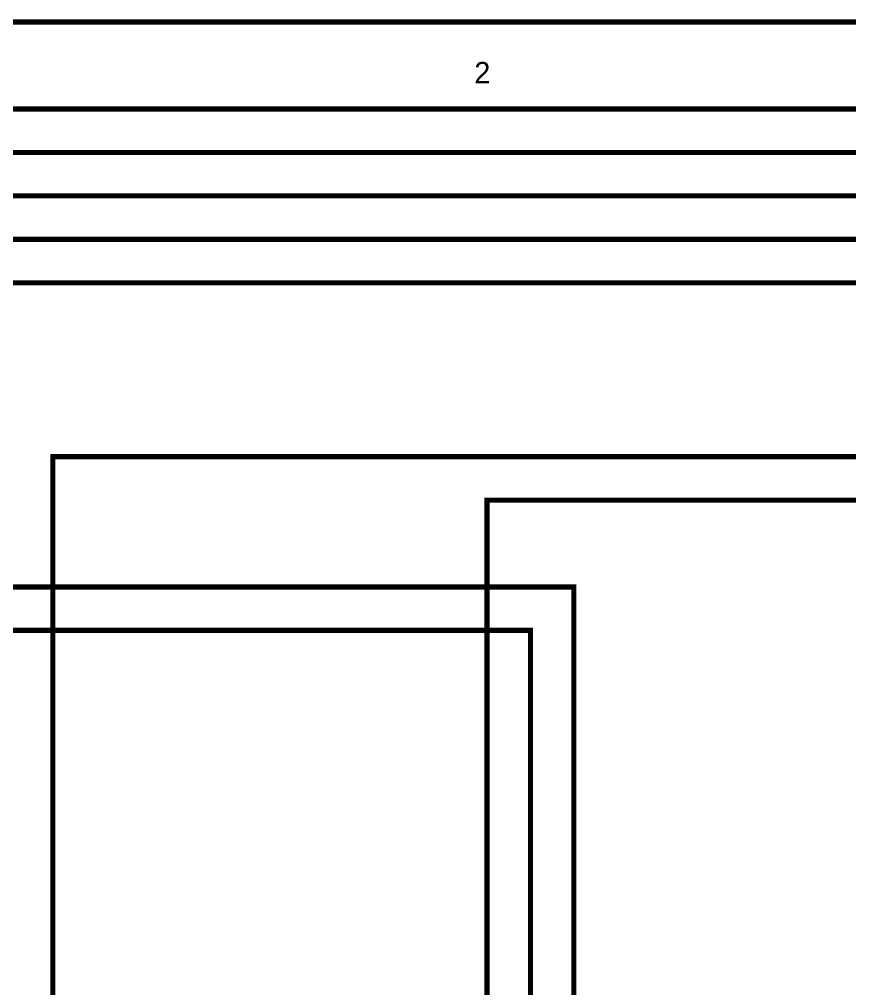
# Model space of a CAD drawing. Header units: inches. Extents: x 0 to 11.5, y 0 to 7.6.
# Drawn here: x 3.224 to 5.136, y 5.375 to 7.606 of the extents above; entities that cross this region are included whole.
import ezdxf

# ---------------------------------------------------------------- set-up
doc = ezdxf.new("R2010")
doc.units = ezdxf.units.IN
doc.header["$MEASUREMENT"] = 0
doc.layers.add('Sheet', color=255, linetype='Continuous')

msp = doc.modelspace()

# ---------------------------------------------------------------- linework, layer by layer
at = {"layer": 'Sheet'}
for points in [[(0.0031, 7.6, 0.0118, 0.0118, 0), (11.4973, 7.6, 0.0118, 0.0118, 0), (11.4973, 0, 0.0118, 0.0118, 0), (0.0031, 0, 0.0118, 0.0118, 0), (0.0031, 7.6, 0.0118, 0.0118, 0)], [(0.0031, 7.6, 0.0039, 0.0039, 0), (0.0031, 0, 0.0039, 0.0039, 0), (11.4973, 0, 0.0039, 0.0039, 0), (11.4973, 7.6, 0.0039, 0.0039, 0), (0.0031, 7.6, 0.0039, 0.0039, 0), (0.0031, 7.6, 0.0039, 0.0039, 0)], [(0.2033, 7.3997, 0.0118, 0.0118, 0), (11.2971, 7.3997, 0.0118, 0.0118, 0), (11.2971, 0.1999, 0.0118, 0.0118, 0), (0.2033, 0.1999, 0.0118, 0.0118, 0), (0.2033, 7.3997, 0.0118, 0.0118, 0)], [(0.2033, 7.3997, 0.0039, 0.0039, 0), (0.2033, 0.1999, 0.0039, 0.0039, 0), (11.2971, 0.1999, 0.0039, 0.0039, 0), (11.2971, 7.3997, 0.0039, 0.0039, 0), (0.2033, 7.3997, 0.0039, 0.0039, 0), (0.2033, 7.3997, 0.0039, 0.0039, 0)]]:
    msp.add_lwpolyline(points, format="xyseb", close=True, dxfattribs=at)
for points in [[(1.1029, 4.2998, 0.0118, 0.0118, 0), (0.4031, 4.2998, 0.0118, 0.0118, 0), (0.4031, 7.2997, 0.0118, 0.0118, 0), (10.2977, 7.2997, 0.0118, 0.0118, 0), (10.2977, 4.0999, 0.0118, 0.0118, 0), (10.4975, 4.0999, 0.0118, 0.0118, 0)], [(9.498, 4.0999, 0.0118, 0.0118, 0), (9.2982, 4.0999, 0.0118, 0.0118, 0), (9.2982, 7.1997, 0.0118, 0.0118, 0), (0.503, 7.1997, 0.0118, 0.0118, 0), (0.503, 4.6996, 0.0118, 0.0118, 0), (1.1029, 4.6996, 0.0118, 0.0118, 0)], [(8.4986, 4.0999, 0.0118, 0.0118, 0), (8.2988, 4.0999, 0.0118, 0.0118, 0), (8.2988, 7.0998, 0.0118, 0.0118, 0), (0.6029, 7.0998, 0.0118, 0.0118, 0), (0.6029, 4.1998, 0.0118, 0.0118, 0), (1.1029, 4.1998, 0.0118, 0.0118, 0)], [(7.3992, 4.0999, 0.0118, 0.0118, 0), (7.1994, 4.0999, 0.0118, 0.0118, 0), (7.1994, 6.9998, 0.0118, 0.0118, 0), (0.7028, 6.9998, 0.0118, 0.0118, 0), (0.7028, 4.8, 0.0118, 0.0118, 0), (1.1029, 4.8, 0.0118, 0.0118, 0)], [(3.4015, 4.3997, 0.0118, 0.0118, 0), (3.3016, 4.3997, 0.0118, 0.0118, 0), (3.3016, 6.5996, 0.0118, 0.0118, 0), (5.3004, 6.5996, 0.0118, 0.0118, 0), (5.5002, 6.5996, 0.0118, 0.0118, 0)], [(4.4009, 4.3997, 0.0118, 0.0118, 0), (4.301, 4.3997, 0.0118, 0.0118, 0), (4.301, 6.4996, 0.0118, 0.0118, 0), (5.2005, 6.4996, 0.0118, 0.0118, 0), (5.5002, 6.4996, 0.0118, 0.0118, 0)], [(1.1029, 4.9999, 0.0118, 0.0118, 0), (0.8027, 4.9999, 0.0118, 0.0118, 0), (0.8027, 6.2997, 0.0118, 0.0118, 0), (4.5008, 6.2997, 0.0118, 0.0118, 0), (4.5008, 4.8999, 0.0118, 0.0118, 0), (6.2, 4.8999, 0.0118, 0.0118, 0), (6.2, 4.0999, 0.0118, 0.0118, 0), (6.3998, 4.0999, 0.0118, 0.0118, 0)], [(1.1029, 5.2997, 0.0118, 0.0118, 0), (0.9026, 5.2997, 0.0118, 0.0118, 0), (0.9026, 6.1998, 0.0118, 0.0118, 0), (4.4009, 6.1998, 0.0118, 0.0118, 0), (4.4009, 4.8, 0.0118, 0.0118, 0), (5.2005, 4.8, 0.0118, 0.0118, 0), (5.2005, 4.0999, 0.0118, 0.0118, 0), (5.4003, 4.0999, 0.0118, 0.0118, 0)]]:
    msp.add_lwpolyline(points, format="xyseb", dxfattribs=at)

# ---------------------------------------------------------------- texts
msp.add_text('2', height=0.0495, dxfattribs=at).set_placement((4.2718, 7.4585))

doc.saveas('drawing.dxf')
